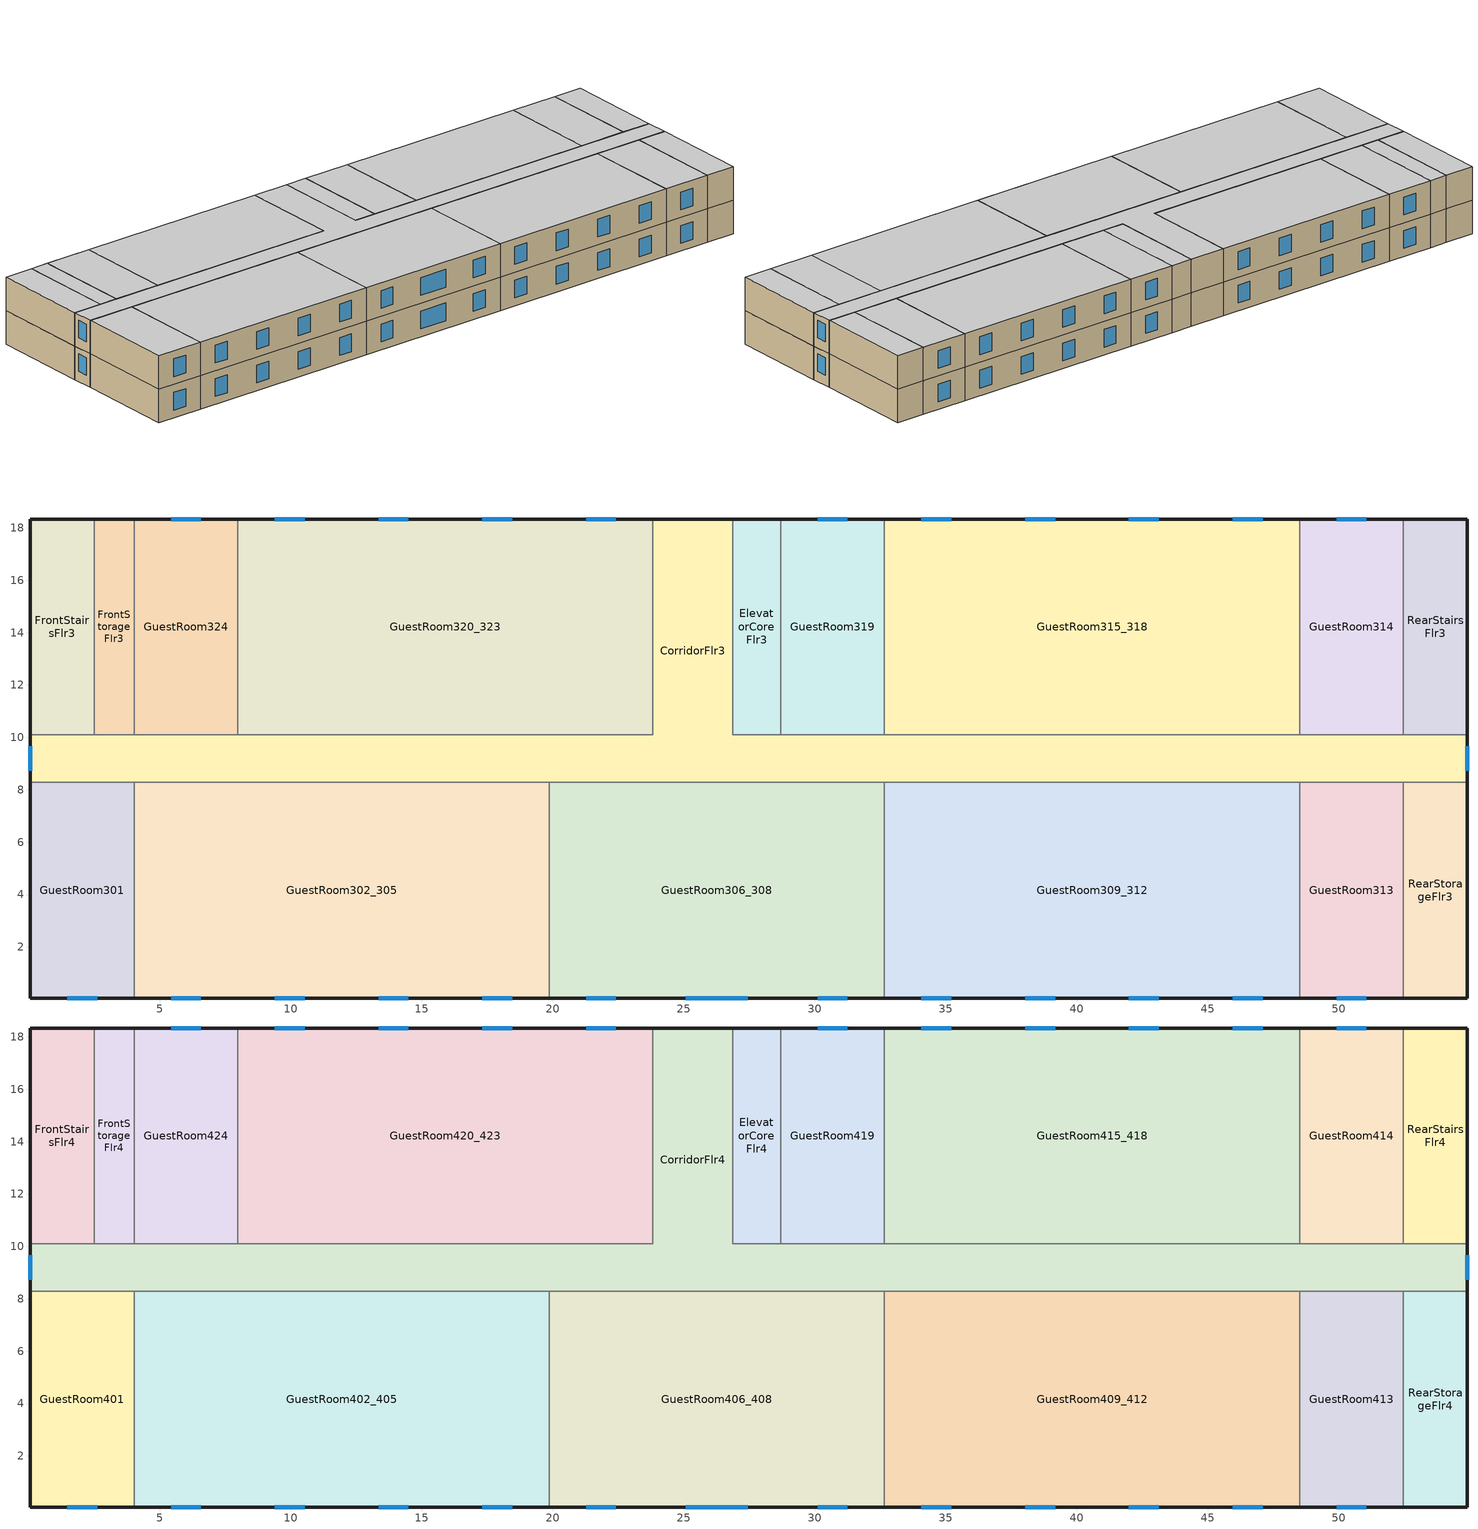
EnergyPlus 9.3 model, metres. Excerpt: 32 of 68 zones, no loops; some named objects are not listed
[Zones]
CorridorFlr3
 floor to CorridorFlr2 (INT-FLOOR-TOPSIDE): 54.91,8.28 0.05,8.28 0.05,10.11 23.82,10.11 23.82,18.34 26.87,18.34 26.87,10.11 54.91,10.11 z6.1
 wall outside (Steel Frame Res Ext Wall): 0.05,10.11 0.05,8.28 / 54.91,8.28 54.91,10.11 / 26.87,18.34 23.82,18.34 z6.1:8.84
 wall to RearStairsFlr3 (int-walls): 54.91,10.11 52.47,10.11 z6.1:8.84
 wall to GuestRoom320_323 (int-walls): 23.82,18.34 23.82,10.11 7.97,10.11 z6.1:8.84
 wall to GuestRoom324 (int-walls): 7.97,10.11 4.01,10.11 z6.1:8.84
 wall to FrontStorageFlr3 (int-walls): 4.01,10.11 2.49,10.11 z6.1:8.84
 wall to FrontStairsFlr3 (int-walls): 2.49,10.11 0.05,10.11 z6.1:8.84
 wall to GuestRoom301 (int-walls): 0.05,8.28 4.01,8.28 z6.1:8.84
 wall to GuestRoom302_305 (int-walls): 4.01,8.28 19.86,8.28 z6.1:8.84
 wall to GuestRoom306_308 (int-walls): 19.86,8.28 32.66,8.28 z6.1:8.84
 wall to GuestRoom309_312 (int-walls): 32.66,8.28 48.51,8.28 z6.1:8.84
 wall to GuestRoom313 (int-walls): 48.51,8.28 52.47,8.28 z6.1:8.84
 wall to RearStorageFlr3 (int-walls): 52.47,8.28 54.91,8.28 z6.1:8.84
 wall to GuestRoom314 (int-walls): 52.47,10.11 48.51,10.11 z6.1:8.84
 wall to GuestRoom315_318 (int-walls): 48.51,10.11 32.66,10.11 z6.1:8.84
 wall to GuestRoom319 (int-walls): 32.66,10.11 28.7,10.11 z6.1:8.84
 wall to ElevatorCoreFlr3 (int-walls): 28.7,10.11 26.87,10.11 26.87,18.34 z6.1:8.84
 window (Window Non-res Fixed): 0.05,9.66 0.05,8.73 / 54.91,8.73 54.91,9.66 z6.94:8.36
ElevatorCoreFlr3
 floor to ElevatorCoreFlr2 (INT-FLOOR-TOPSIDE): 28.7,10.11 26.87,10.11 26.87,18.34 28.7,18.34 z6.1
 wall outside (Steel Frame Res Ext Wall): 28.7,18.34 26.87,18.34 z6.1:8.84
 wall to GuestRoom319 (int-walls): 28.7,10.11 28.7,18.34 z6.1:8.84
FrontStairsFlr3
 floor to FrontStairsFlr2 (INT-FLOOR-TOPSIDE): 2.49,10.11 0.05,10.11 0.05,18.34 2.49,18.34 z6.1
 wall outside (Steel Frame Res Ext Wall): 2.49,18.34 0.05,18.34 0.05,10.11 z6.1:8.84
 wall to FrontStorageFlr3 (int-walls): 2.49,10.11 2.49,18.34 z6.1:8.84
FrontStorageFlr3
 floor to FrontStorageFlr2 (INT-FLOOR-TOPSIDE): 4.01,10.11 2.49,10.11 2.49,18.34 4.01,18.34 z6.1
 wall outside (Steel Frame Res Ext Wall): 4.01,18.34 2.49,18.34 z6.1:8.84
 wall to GuestRoom324 (int-walls): 4.01,10.11 4.01,18.34 z6.1:8.84
GuestRoom301
 floor to GuestRoom201 (INT-FLOOR-TOPSIDE): 4.01,0.05 0.05,0.05 0.05,8.28 4.01,8.28 z6.1
 wall outside (Steel Frame Res Ext Wall): 0.05,8.28 0.05,0.05 4.01,0.05 z6.1:8.84
 wall to GuestRoom302_305 (int-walls): 4.01,0.05 4.01,8.28 z6.1:8.84
 window (Window Res Fixed): 1.46,0.05 2.6,0.05 z6.75:8.19
GuestRoom302_305
 floor to GuestRoom202_205 (INT-FLOOR-TOPSIDE): 19.86,0.05 4.01,0.05 4.01,8.28 19.86,8.28 z6.1
 wall outside (Steel Frame Res Ext Wall): 4.01,0.05 19.86,0.05 z6.1:8.84
 wall to GuestRoom306_308 (int-walls): 19.86,0.05 19.86,8.28 z6.1:8.84
 window (Window Res Fixed): 5.42,0.05 6.56,0.05 / 9.38,0.05 10.52,0.05 / 13.35,0.05 14.49,0.05 / 17.31,0.05 18.45,0.05 z6.75:8.19
GuestRoom306_308
 floor to GuestRoom206_208 (INT-FLOOR-TOPSIDE): 32.66,0.05 19.86,0.05 19.86,8.28 32.66,8.28 z6.1
 wall outside (Steel Frame Res Ext Wall): 19.86,0.05 32.66,0.05 z6.1:8.84
 wall to GuestRoom309_312 (int-walls): 32.66,0.05 32.66,8.28 z6.1:8.84
 window (Window Res Fixed): 21.27,0.05 22.41,0.05 / 25.08,0.05 27.44,0.05 / 30.11,0.05 31.25,0.05 z6.75:8.19
GuestRoom309_312
 floor to GuestRoom209_212 (INT-FLOOR-TOPSIDE): 48.51,0.05 32.66,0.05 32.66,8.28 48.51,8.28 z6.1
 wall outside (Steel Frame Res Ext Wall): 32.66,0.05 48.51,0.05 z6.1:8.84
 wall to GuestRoom313 (int-walls): 48.51,0.05 48.51,8.28 z6.1:8.84
 window (Window Res Fixed): 34.07,0.05 35.21,0.05 / 38.04,0.05 39.17,0.05 / 42,0.05 43.14,0.05 / 45.96,0.05 47.1,0.05 z6.75:8.19
GuestRoom313
 floor to GuestRoom213 (INT-FLOOR-TOPSIDE): 52.47,0.05 48.51,0.05 48.51,8.28 52.47,8.28 z6.1
 wall outside (Steel Frame Res Ext Wall): 48.51,0.05 52.47,0.05 z6.1:8.84
 wall to RearStorageFlr3 (int-walls): 52.47,0.05 52.47,8.28 z6.1:8.84
 window (Window Res Fixed): 49.92,0.05 51.06,0.05 z6.75:8.19
GuestRoom314
 floor to GuestRoom214 (INT-FLOOR-TOPSIDE): 52.47,10.11 48.51,10.11 48.51,18.34 52.47,18.34 z6.1
 wall outside (Steel Frame Res Ext Wall): 52.47,18.34 48.51,18.34 z6.1:8.84
 wall to RearStairsFlr3 (int-walls): 52.47,10.11 52.47,18.34 z6.1:8.84
 wall to GuestRoom315_318 (int-walls): 48.51,18.34 48.51,10.11 z6.1:8.84
 window (Window Res Fixed): 51.06,18.34 49.92,18.34 z6.75:8.19
GuestRoom315_318
 floor to GuestRoom215_218 (INT-FLOOR-TOPSIDE): 48.51,10.11 32.66,10.11 32.66,18.34 48.51,18.34 z6.1
 wall outside (Steel Frame Res Ext Wall): 48.51,18.34 32.66,18.34 z6.1:8.84
 wall to GuestRoom319 (int-walls): 32.66,18.34 32.66,10.11 z6.1:8.84
 window (Window Res Fixed): 47.1,18.34 45.96,18.34 / 43.14,18.34 42,18.34 / 39.17,18.34 38.04,18.34 / 35.21,18.34 34.07,18.34 z6.75:8.19
GuestRoom319
 floor to GuestRoom219 (INT-FLOOR-TOPSIDE): 32.66,10.11 28.7,10.11 28.7,18.34 32.66,18.34 z6.1
 wall outside (Steel Frame Res Ext Wall): 32.66,18.34 28.7,18.34 z6.1:8.84
 window (Window Res Fixed): 31.25,18.34 30.11,18.34 z6.75:8.19
GuestRoom320_323
 floor to GuestRoom220_223 (INT-FLOOR-TOPSIDE): 23.82,10.11 7.97,10.11 7.97,18.34 23.82,18.34 z6.1
 wall outside (Steel Frame Res Ext Wall): 23.82,18.34 7.97,18.34 z6.1:8.84
 wall to GuestRoom324 (int-walls): 7.97,18.34 7.97,10.11 z6.1:8.84
 window (Window Res Fixed): 22.41,18.34 21.27,18.34 / 18.45,18.34 17.31,18.34 / 14.49,18.34 13.35,18.34 / 10.52,18.34 9.38,18.34 z6.75:8.19
GuestRoom324
 floor to GuestRoom224 (INT-FLOOR-TOPSIDE): 7.97,10.11 4.01,10.11 4.01,18.34 7.97,18.34 z6.1
 wall outside (Steel Frame Res Ext Wall): 7.97,18.34 4.01,18.34 z6.1:8.84
 window (Window Res Fixed): 6.56,18.34 5.42,18.34 z6.75:8.19
RearStairsFlr3
 floor to RearStairsFlr2 (INT-FLOOR-TOPSIDE): 54.91,10.11 52.47,10.11 52.47,18.34 54.91,18.34 z6.1
 wall outside (Steel Frame Res Ext Wall): 54.91,10.11 54.91,18.34 52.47,18.34 z6.1:8.84
RearStorageFlr3
 floor to RearStorageFlr2 (INT-FLOOR-TOPSIDE): 54.91,0.05 52.47,0.05 52.47,8.28 54.91,8.28 z6.1
 wall outside (Steel Frame Res Ext Wall): 52.47,0.05 54.91,0.05 54.91,8.28 z6.1:8.84
CorridorFlr4
 floor to CorridorFlr3 (INT-FLOOR-TOPSIDE): 54.91,8.28 0.05,8.28 0.05,10.11 23.82,10.11 23.82,18.34 26.87,18.34 26.87,10.11 54.91,10.11 z8.84
 wall outside (Steel Frame Res Ext Wall): 0.05,10.11 0.05,8.28 / 54.91,8.28 54.91,10.11 / 26.87,18.34 23.82,18.34 z8.84:11.58
 wall to RearStairsFlr4 (int-walls): 54.91,10.11 52.47,10.11 z8.84:11.58
 wall to GuestRoom420_423 (int-walls): 23.82,18.34 23.82,10.11 7.97,10.11 z8.84:11.58
 wall to GuestRoom424 (int-walls): 7.97,10.11 4.01,10.11 z8.84:11.58
 wall to FrontStorageFlr4 (int-walls): 4.01,10.11 2.49,10.11 z8.84:11.58
 wall to FrontStairsFlr4 (int-walls): 2.49,10.11 0.05,10.11 z8.84:11.58
 wall to GuestRoom401 (int-walls): 0.05,8.28 4.01,8.28 z8.84:11.58
 wall to GuestRoom402_405 (int-walls): 4.01,8.28 19.86,8.28 z8.84:11.58
 wall to GuestRoom406_408 (int-walls): 19.86,8.28 32.66,8.28 z8.84:11.58
 wall to GuestRoom409_412 (int-walls): 32.66,8.28 48.51,8.28 z8.84:11.58
 wall to GuestRoom413 (int-walls): 48.51,8.28 52.47,8.28 z8.84:11.58
 wall to RearStorageFlr4 (int-walls): 52.47,8.28 54.91,8.28 z8.84:11.58
 wall to GuestRoom414 (int-walls): 52.47,10.11 48.51,10.11 z8.84:11.58
 wall to GuestRoom415_418 (int-walls): 48.51,10.11 32.66,10.11 z8.84:11.58
 wall to GuestRoom419 (int-walls): 32.66,10.11 28.7,10.11 z8.84:11.58
 wall to ElevatorCoreFlr4 (int-walls): 28.7,10.11 26.87,10.11 26.87,18.34 z8.84:11.58
 window (Window Non-res Fixed): 0.05,9.66 0.05,8.73 / 54.91,8.73 54.91,9.66 z9.68:11.1
 ceiling to Attic (Attic Res Floor): 0.05,8.28 54.91,8.28 54.91,10.11 26.87,10.11 26.87,18.34 23.82,18.34 23.82,10.11 0.05,10.11 z11.58
ElevatorCoreFlr4
 floor to ElevatorCoreFlr3 (INT-FLOOR-TOPSIDE): 28.7,10.11 26.87,10.11 26.87,18.34 28.7,18.34 z8.84
 wall outside (Steel Frame Res Ext Wall): 28.7,18.34 26.87,18.34 z8.84:11.58
 wall to GuestRoom419 (int-walls): 28.7,10.11 28.7,18.34 z8.84:11.58
 ceiling to Attic (Attic Res Floor): 26.87,10.11 28.7,10.11 28.7,18.34 26.87,18.34 z11.58
FrontStairsFlr4
 floor to FrontStairsFlr3 (INT-FLOOR-TOPSIDE): 2.49,10.11 0.05,10.11 0.05,18.34 2.49,18.34 z8.84
 wall outside (Steel Frame Res Ext Wall): 2.49,18.34 0.05,18.34 0.05,10.11 z8.84:11.58
 wall to FrontStorageFlr4 (int-walls): 2.49,10.11 2.49,18.34 z8.84:11.58
 ceiling to Attic (Attic Res Floor): 0.05,10.11 2.49,10.11 2.49,18.34 0.05,18.34 z11.58
FrontStorageFlr4
 floor to FrontStorageFlr3 (INT-FLOOR-TOPSIDE): 4.01,10.11 2.49,10.11 2.49,18.34 4.01,18.34 z8.84
 wall outside (Steel Frame Res Ext Wall): 4.01,18.34 2.49,18.34 z8.84:11.58
 wall to GuestRoom424 (int-walls): 4.01,10.11 4.01,18.34 z8.84:11.58
 ceiling to Attic (Attic Res Floor): 2.49,10.11 4.01,10.11 4.01,18.34 2.49,18.34 z11.58
GuestRoom401
 floor to GuestRoom301 (INT-FLOOR-TOPSIDE): 4.01,0.05 0.05,0.05 0.05,8.28 4.01,8.28 z8.84
 wall outside (Steel Frame Res Ext Wall): 0.05,8.28 0.05,0.05 4.01,0.05 z8.84:11.58
 wall to GuestRoom402_405 (int-walls): 4.01,0.05 4.01,8.28 z8.84:11.58
 window (Window Res Fixed): 1.46,0.05 2.6,0.05 z9.49:10.93
 ceiling to Attic (Attic Res Floor): 0.05,0.05 4.01,0.05 4.01,8.28 0.05,8.28 z11.58
GuestRoom402_405
 floor to GuestRoom302_305 (INT-FLOOR-TOPSIDE): 19.86,0.05 4.01,0.05 4.01,8.28 19.86,8.28 z8.84
 wall outside (Steel Frame Res Ext Wall): 4.01,0.05 19.86,0.05 z8.84:11.58
 wall to GuestRoom406_408 (int-walls): 19.86,0.05 19.86,8.28 z8.84:11.58
 window (Window Res Fixed): 5.42,0.05 6.56,0.05 / 9.38,0.05 10.52,0.05 / 13.35,0.05 14.49,0.05 / 17.31,0.05 18.45,0.05 z9.49:10.93
 ceiling to Attic (Attic Res Floor): 4.01,0.05 19.86,0.05 19.86,8.28 4.01,8.28 z11.58
GuestRoom406_408
 floor to GuestRoom306_308 (INT-FLOOR-TOPSIDE): 32.66,0.05 19.86,0.05 19.86,8.28 32.66,8.28 z8.84
 wall outside (Steel Frame Res Ext Wall): 19.86,0.05 32.66,0.05 z8.84:11.58
 wall to GuestRoom409_412 (int-walls): 32.66,0.05 32.66,8.28 z8.84:11.58
 window (Window Res Fixed): 21.27,0.05 22.41,0.05 / 30.11,0.05 31.25,0.05 / 25.08,0.05 27.44,0.05 z9.49:10.93
 ceiling to Attic (Attic Res Floor): 19.86,0.05 32.66,0.05 32.66,8.28 19.86,8.28 z11.58
GuestRoom409_412
 floor to GuestRoom309_312 (INT-FLOOR-TOPSIDE): 48.51,0.05 32.66,0.05 32.66,8.28 48.51,8.28 z8.84
 wall outside (Steel Frame Res Ext Wall): 32.66,0.05 48.51,0.05 z8.84:11.58
 wall to GuestRoom413 (int-walls): 48.51,0.05 48.51,8.28 z8.84:11.58
 window (Window Res Fixed): 34.07,0.05 35.21,0.05 / 38.04,0.05 39.17,0.05 / 42,0.05 43.14,0.05 / 45.96,0.05 47.1,0.05 z9.49:10.93
 ceiling to Attic (Attic Res Floor): 32.66,0.05 48.51,0.05 48.51,8.28 32.66,8.28 z11.58
GuestRoom413
 floor to GuestRoom313 (INT-FLOOR-TOPSIDE): 52.47,0.05 48.51,0.05 48.51,8.28 52.47,8.28 z8.84
 wall outside (Steel Frame Res Ext Wall): 48.51,0.05 52.47,0.05 z8.84:11.58
 wall to RearStorageFlr4 (int-walls): 52.47,0.05 52.47,8.28 z8.84:11.58
 window (Window Res Fixed): 49.92,0.05 51.06,0.05 z9.49:10.93
 ceiling to Attic (Attic Res Floor): 48.51,0.05 52.47,0.05 52.47,8.28 48.51,8.28 z11.58
GuestRoom414
 floor to GuestRoom314 (INT-FLOOR-TOPSIDE): 52.47,10.11 48.51,10.11 48.51,18.34 52.47,18.34 z8.84
 wall outside (Steel Frame Res Ext Wall): 52.47,18.34 48.51,18.34 z8.84:11.58
 wall to RearStairsFlr4 (int-walls): 52.47,10.11 52.47,18.34 z8.84:11.58
 wall to GuestRoom415_418 (int-walls): 48.51,18.34 48.51,10.11 z8.84:11.58
 window (Window Res Fixed): 51.06,18.34 49.92,18.34 z9.49:10.93
 ceiling to Attic (Attic Res Floor): 48.51,10.11 52.47,10.11 52.47,18.34 48.51,18.34 z11.58
GuestRoom415_418
 floor to GuestRoom315_318 (INT-FLOOR-TOPSIDE): 48.51,10.11 32.66,10.11 32.66,18.34 48.51,18.34 z8.84
 wall outside (Steel Frame Res Ext Wall): 48.51,18.34 32.66,18.34 z8.84:11.58
 wall to GuestRoom419 (int-walls): 32.66,18.34 32.66,10.11 z8.84:11.58
 window (Window Res Fixed): 47.1,18.34 45.96,18.34 / 43.14,18.34 42,18.34 / 39.17,18.34 38.04,18.34 / 35.21,18.34 34.07,18.34 z9.49:10.93
 ceiling to Attic (Attic Res Floor): 32.66,10.11 48.51,10.11 48.51,18.34 32.66,18.34 z11.58
GuestRoom419
 floor to GuestRoom319 (INT-FLOOR-TOPSIDE): 32.66,10.11 28.7,10.11 28.7,18.34 32.66,18.34 z8.84
 wall outside (Steel Frame Res Ext Wall): 32.66,18.34 28.7,18.34 z8.84:11.58
 window (Window Res Fixed): 31.25,18.34 30.11,18.34 z9.49:10.93
 ceiling to Attic (Attic Res Floor): 28.7,10.11 32.66,10.11 32.66,18.34 28.7,18.34 z11.58
GuestRoom420_423
 floor to GuestRoom320_323 (INT-FLOOR-TOPSIDE): 23.82,10.11 7.97,10.11 7.97,18.34 23.82,18.34 z8.84
 wall outside (Steel Frame Res Ext Wall): 23.82,18.34 7.97,18.34 z8.84:11.58
 wall to GuestRoom424 (int-walls): 7.97,18.34 7.97,10.11 z8.84:11.58
 window (Window Res Fixed): 22.41,18.34 21.27,18.34 / 18.45,18.34 17.31,18.34 / 14.49,18.34 13.35,18.34 / 10.52,18.34 9.38,18.34 z9.49:10.93
 ceiling to Attic (Attic Res Floor): 7.97,10.11 23.82,10.11 23.82,18.34 7.97,18.34 z11.58
GuestRoom424
 floor to GuestRoom324 (INT-FLOOR-TOPSIDE): 7.97,10.11 4.01,10.11 4.01,18.34 7.97,18.34 z8.84
 wall outside (Steel Frame Res Ext Wall): 7.97,18.34 4.01,18.34 z8.84:11.58
 window (Window Res Fixed): 6.56,18.34 5.42,18.34 z9.49:10.93
 ceiling to Attic (Attic Res Floor): 4.01,10.11 7.97,10.11 7.97,18.34 4.01,18.34 z11.58
RearStairsFlr4
 floor to RearStairsFlr3 (INT-FLOOR-TOPSIDE): 54.91,10.11 52.47,10.11 52.47,18.34 54.91,18.34 z8.84
 wall outside (Steel Frame Res Ext Wall): 54.91,10.11 54.91,18.34 52.47,18.34 z8.84:11.58
 ceiling to Attic (Attic Res Floor): 52.47,10.11 54.91,10.11 54.91,18.34 52.47,18.34 z11.58
RearStorageFlr4
 floor to RearStorageFlr3 (INT-FLOOR-TOPSIDE): 54.91,0.05 52.47,0.05 52.47,8.28 54.91,8.28 z8.84
 wall outside (Steel Frame Res Ext Wall): 52.47,0.05 54.91,0.05 54.91,8.28 z8.84:11.58
 ceiling adiabatic (Attic Res Floor): 52.47,0.05 54.91,0.05 54.91,8.28 52.47,8.28 z11.58
[Building]
Ref Bldg Small Hotel Post1980_v1.3_5.0: North Axis {deg}=0; Terrain=City; Loads Convergence Tolerance Value {W}=0.04; Temperature Convergence Tolerance Value {deltaC}=0.2; Solar Distribution=FullInteriorAndExterior; Maximum Number of Warmup Days=25; Minimum Number of Warmup Days=6
[Site:Location]
USA TX-HOUSTON: Latitude {deg}=29.97; Longitude {deg}=-95.37; Time Zone {hr}=-6; Elevation {m}=33
[SizingPeriod:DesignDay] Day of Month=21; Humidity Condition Type=Wetbulb; Barometric Pressure {Pa}=100929; Rain Indicator=No; Snow Indicator=No; Daylight Saving Time Indicator=No; Solar Model Indicator=ASHRAEClearSky
Name | Month | Day Type | Maximum Dry-Bulb Temperature {C} | Daily Dry-Bulb Temperature Range {deltaC} | Wetbulb or DewPoint at Maximum Dry-Bulb {C} | Wind Speed {m/s} | Wind Direction {deg} | Sky Clearness
HOUSTON Ann Htg 99.6% Condns DB | 1 | WinterDesignDay | -2.4 | 0 | -2.4 | 2.7 | 0 | 0
HOUSTON Ann Clg .4% Condns WB=>MDB | 7 | SummerDesignDay | 32 | 10.6 | 26.7 | 3.7 | 170 | 1
[Site:WaterMainsTemperature]
Calculation Method=CORRELATION; Annual Average Outdoor Air Temperature {C}=19.99; Maximum Difference In Monthly Average Outdoor Air Temperatures {deltaC}=17.1
[Site:GroundTemperature:BuildingSurface]
20.541, 20.346, 20.801, 22.127, 22.752, 22.868, 22.937, 22.96, 22.981, 22.822, 21.631, 20.645
[Construction]
Steel Frame Res Ext Wall: Wood Siding, Steel Frame Res Wall Insulation, 1/2IN Gypsum
Attic Res Floor: 1/2IN Gypsum, AtticFloor Res Insulation, 1/2IN Gypsum
int-walls: 1/2IN Gypsum, 1/2IN Gypsum
INT-FLOOR-TOPSIDE: MAT-CC05 4 HW CONCRETE, CP02 CARPET PAD
Window Non-res Fixed: NonRes Fixed Assembly Window
Window Res Fixed: Res Fixed Assembly Window
InteriorFurnishings: Std Wood 6inch
[Material] Thermal Absorptance=0.9
Name | Roughness | Thickness {m} | Conductivity {W/m-K} | Density {kg/m3} | Specific Heat {J/kg-K} | Solar Absorptance | Visible Absorptance
Steel Frame Res Wall Insulation | MediumRough | 0.0418527 | 0.049 | 265 | 836.8 | 0.7 | 0.7
AtticFloor Res Insulation | MediumRough | 0.111067 | 0.049 | 265 | 836.8 | 0.7 | 0.7
Std Wood 6inch | MediumSmooth | 0.15 | 0.12 | 540 | 1210 | 0.7 | 0.7
Wood Siding | MediumSmooth | 0.01 | 0.11 | 544.62 | 1210 | 0.78 | 0.78
1/2IN Gypsum | Smooth | 0.0127 | 0.16 | 784.9 | 830 | 0.92 | 0.92
MAT-CC05 4 HW CONCRETE | Rough | 0.1016 | 1.311 | 2240 | 836.8 | 0.7 | 0.7
[WindowMaterial:SimpleGlazingSystem] U-Factor {W/m2-K}=6.92716; Solar Heat Gain Coefficient=0.25
NonRes Fixed Assembly Window; Res Fixed Assembly Window
[Material:NoMass]
CP02 CARPET PAD: Roughness=VeryRough; Thermal Resistance {m2-K/W}=0.2165; Thermal Absorptance=0.9; Solar Absorptance=0.7; Visible Absorptance=0.8
[Zone] Type=1; Multiplier=1; Floor Area {m2}=autocalculate; Part of Total Floor Area=Yes
CorridorFlr3; CorridorFlr4; ElevatorCoreFlr3; ElevatorCoreFlr4; FrontStairsFlr3; FrontStairsFlr4; FrontStorageFlr3; FrontStorageFlr4; GuestRoom301; GuestRoom302_305; GuestRoom306_308; GuestRoom309_312; GuestRoom313; GuestRoom314; GuestRoom315_318; GuestRoom319; GuestRoom320_323; GuestRoom324; GuestRoom401; GuestRoom402_405; GuestRoom406_408; GuestRoom409_412; GuestRoom413; GuestRoom414; GuestRoom415_418; GuestRoom419; GuestRoom420_423; GuestRoom424; RearStairsFlr3; RearStairsFlr4; RearStorageFlr3; RearStorageFlr4
[People] Number of People Schedule=GuestRoom_Occ_Sch; Number of People Calculation Method=Area/Person; Fraction Radiant=0.3; Sensible Heat Fraction=AUTOCALCULATE; Activity Level Schedule=ACTIVITY_SCH; Enable ASHRAE 55 Comfort Warnings=No; Mean Radiant Temperature Calculation Type=ZoneAveraged; Work Efficiency Schedule=WORK_EFF_SCH; Clothing Insulation Calculation Method=ClothingInsulationSchedule; Clothing Insulation Schedule=CLOTHING_SCH; Air Velocity Schedule=AIR_VELO_SCH; Thermal Comfort Model 1 Type=FANGER
Name | Zone or ZoneList | Zone Floor Area per Person {m2/person}
GuestRoom301 People | GuestRoom301 | 23.41
GuestRoom302_305 People | GuestRoom302_305 | 23.41
GuestRoom306_308 People | GuestRoom306_308 | 21.74
GuestRoom309_312 People | GuestRoom309_312 | 23.41
GuestRoom313 People | GuestRoom313 | 23.41
GuestRoom314 People | GuestRoom314 | 23.41
GuestRoom315_318 People | GuestRoom315_318 | 23.41
GuestRoom319 People | GuestRoom319 | 23.41
GuestRoom320_323 People | GuestRoom320_323 | 23.41
GuestRoom324 People | GuestRoom324 | 23.41
GuestRoom401 People | GuestRoom401 | 23.41
GuestRoom402_405 People | GuestRoom402_405 | 23.41
GuestRoom406_408 People | GuestRoom406_408 | 21.74
GuestRoom409_412 People | GuestRoom409_412 | 23.41
GuestRoom413 People | GuestRoom413 | 23.41
GuestRoom414 People | GuestRoom414 | 23.41
GuestRoom415_418 People | GuestRoom415_418 | 23.41
GuestRoom419 People | GuestRoom419 | 23.41
GuestRoom420_423 People | GuestRoom420_423 | 23.41
GuestRoom424 People | GuestRoom424 | 23.41
[Lights] Design Level Calculation Method=Watts/Area; Return Air Fraction=0; Fraction Radiant=0.7; Fraction Visible=0.2; Fraction Replaceable=1; Return Air Fraction Calculated from Plenum Temperature=No
Name | Zone or ZoneList | Schedule | Watts per Zone Floor Area {W/m2}
CorridorFlr3_Lights | CorridorFlr3 | Corridor_Ltg_Sch | 9.25
CorridorFlr4_Lights | CorridorFlr4 | Corridor_Ltg_Sch | 9.25
FrontStairsFlr3_Lights | FrontStairsFlr3 | Corridor_Ltg_Sch | 8.82
FrontStairsFlr4_Lights | FrontStairsFlr4 | Corridor_Ltg_Sch | 8.82
FrontStorageFlr3_Lights | FrontStorageFlr3 | Storage_Ltg_Sch | 4.84
FrontStorageFlr4_Lights | FrontStorageFlr4 | Storage_Ltg_Sch | 4.84
GuestRoom301_Lights | GuestRoom301 | GuestRoom_Ltg_Sch_Base | 18.72
GuestRoom302_305_Lights | GuestRoom302_305 | GuestRoom_Ltg_Sch_Base | 18.72
GuestRoom306_308_Lights | GuestRoom306_308 | GuestRoom_Ltg_Sch_Base | 18.72
GuestRoom309_312_Lights | GuestRoom309_312 | GuestRoom_Ltg_Sch_Base | 18.72
GuestRoom313_Lights | GuestRoom313 | GuestRoom_Ltg_Sch_Base | 18.72
GuestRoom314_Lights | GuestRoom314 | GuestRoom_Ltg_Sch_Base | 18.72
GuestRoom315_318_Lights | GuestRoom315_318 | GuestRoom_Ltg_Sch_Base | 18.72
GuestRoom319_Lights | GuestRoom319 | GuestRoom_Ltg_Sch_Base | 18.72
GuestRoom320_323_Lights | GuestRoom320_323 | GuestRoom_Ltg_Sch_Base | 18.72
GuestRoom324_Lights | GuestRoom324 | GuestRoom_Ltg_Sch_Base | 18.72
GuestRoom401_Lights | GuestRoom401 | GuestRoom_Ltg_Sch_Base | 18.72
GuestRoom402_405_Lights | GuestRoom402_405 | GuestRoom_Ltg_Sch_Base | 18.72
GuestRoom406_408_Lights | GuestRoom406_408 | GuestRoom_Ltg_Sch_Base | 18.72
GuestRoom409_412_Lights | GuestRoom409_412 | GuestRoom_Ltg_Sch_Base | 18.72
GuestRoom413_Lights | GuestRoom413 | GuestRoom_Ltg_Sch_Base | 18.72
GuestRoom414_Lights | GuestRoom414 | GuestRoom_Ltg_Sch_Base | 18.72
GuestRoom415_418_Lights | GuestRoom415_418 | GuestRoom_Ltg_Sch_Base | 18.72
GuestRoom419_Lights | GuestRoom419 | GuestRoom_Ltg_Sch_Base | 18.72
GuestRoom420_423_Lights | GuestRoom420_423 | GuestRoom_Ltg_Sch_Base | 18.72
GuestRoom424_Lights | GuestRoom424 | GuestRoom_Ltg_Sch_Base | 18.72
RearStairsFlr3_Lights | RearStairsFlr3 | Corridor_Ltg_Sch | 8.82
RearStairsFlr4_Lights | RearStairsFlr4 | Corridor_Ltg_Sch | 8.82
RearStorageFlr3_Lights | RearStorageFlr3 | Storage_Ltg_Sch | 4.84
RearStorageFlr4_Lights | RearStorageFlr4 | Storage_Ltg_Sch | 4.84
[ElectricEquipment] Schedule=GuestRoom_Eqp_Sch; Design Level Calculation Method=Watts/Area; Watts per Zone Floor Area {W/m2}=14.3; Fraction Latent=0; Fraction Radiant=0.5; Fraction Lost=0
Name | Zone or ZoneList
GuestRoom301_PlugMisc_Equip | GuestRoom301
GuestRoom302_305_PlugMisc_Equip | GuestRoom302_305
GuestRoom306_308_PlugMisc_Equip | GuestRoom306_308
GuestRoom309_312_PlugMisc_Equip | GuestRoom309_312
GuestRoom313_PlugMisc_Equip | GuestRoom313
GuestRoom314_PlugMisc_Equip | GuestRoom314
GuestRoom315_318_PlugMisc_Equip | GuestRoom315_318
GuestRoom319_PlugMisc_Equip | GuestRoom319
GuestRoom320_323_PlugMisc_Equip | GuestRoom320_323
GuestRoom324_PlugMisc_Equip | GuestRoom324
GuestRoom401_PlugMisc_Equip | GuestRoom401
GuestRoom402_405_PlugMisc_Equip | GuestRoom402_405
GuestRoom406_408_PlugMisc_Equip | GuestRoom406_408
GuestRoom409_412_PlugMisc_Equip | GuestRoom409_412
GuestRoom413_PlugMisc_Equip | GuestRoom413
GuestRoom414_PlugMisc_Equip | GuestRoom414
GuestRoom415_418_PlugMisc_Equip | GuestRoom415_418
GuestRoom419_PlugMisc_Equip | GuestRoom419
GuestRoom420_423_PlugMisc_Equip | GuestRoom420_423
GuestRoom424_PlugMisc_Equip | GuestRoom424
[Exterior:Lights]
Exterior Facade Lighting: Schedule=ALWAYS_ON; Design Level {W}=16715; Control Option=AstronomicalClock
[ZoneInfiltration:DesignFlowRate] Design Flow Rate Calculation Method=Flow/ExteriorArea; Flow per Exterior Surface Area {m3/s-m2}=0.001133; Constant Term Coefficient=1; Temperature Term Coefficient=0; Velocity Term Coefficient=0; Velocity Squared Term Coefficient=0
Name | Zone or ZoneList | Schedule
CorridorFlr3_Infiltration | CorridorFlr3 | INFIL_HALF_ON_SCH
CorridorFlr4_Infiltration | CorridorFlr4 | INFIL_HALF_ON_SCH
ElevatorCoreFlr3_Infiltration | ElevatorCoreFlr3 | INFIL_HALF_ON_SCH
ElevatorCoreFlr4_Infiltration | ElevatorCoreFlr4 | INFIL_HALF_ON_SCH
FrontStairsFlr3_Infiltration | FrontStairsFlr3 | INFIL_SCH
FrontStairsFlr4_Infiltration | FrontStairsFlr4 | INFIL_SCH
FrontStorageFlr3_Infiltration | FrontStorageFlr3 | INFIL_HALF_ON_SCH
FrontStorageFlr4_Infiltration | FrontStorageFlr4 | INFIL_HALF_ON_SCH
GuestRoom301_Infiltration | GuestRoom301 | INFIL_HALF_ON_SCH
GuestRoom302_305_Infiltration | GuestRoom302_305 | INFIL_HALF_ON_SCH
GuestRoom306_308_Infiltration | GuestRoom306_308 | INFIL_HALF_ON_SCH
GuestRoom309_312_Infiltration | GuestRoom309_312 | INFIL_HALF_ON_SCH
GuestRoom313_Infiltration | GuestRoom313 | INFIL_HALF_ON_SCH
GuestRoom314_Infiltration | GuestRoom314 | INFIL_HALF_ON_SCH
GuestRoom315_318_Infiltration | GuestRoom315_318 | INFIL_HALF_ON_SCH
GuestRoom319_Infiltration | GuestRoom319 | INFIL_HALF_ON_SCH
GuestRoom320_323_Infiltration | GuestRoom320_323 | INFIL_HALF_ON_SCH
GuestRoom324_Infiltration | GuestRoom324 | INFIL_HALF_ON_SCH
GuestRoom401_Infiltration | GuestRoom401 | INFIL_HALF_ON_SCH
GuestRoom402_405_Infiltration | GuestRoom402_405 | INFIL_HALF_ON_SCH
GuestRoom406_408_Infiltration | GuestRoom406_408 | INFIL_HALF_ON_SCH
GuestRoom409_412_Infiltration | GuestRoom409_412 | INFIL_HALF_ON_SCH
GuestRoom413_Infiltration | GuestRoom413 | INFIL_HALF_ON_SCH
GuestRoom414_Infiltration | GuestRoom414 | INFIL_HALF_ON_SCH
GuestRoom415_418_Infiltration | GuestRoom415_418 | INFIL_HALF_ON_SCH
GuestRoom419_Infiltration | GuestRoom419 | INFIL_HALF_ON_SCH
GuestRoom420_423_Infiltration | GuestRoom420_423 | INFIL_HALF_ON_SCH
GuestRoom424_Infiltration | GuestRoom424 | INFIL_HALF_ON_SCH
RearStairsFlr3_Infiltration | RearStairsFlr3 | INFIL_SCH
RearStairsFlr4_Infiltration | RearStairsFlr4 | INFIL_SCH
RearStorageFlr3_Infiltration | RearStorageFlr3 | INFIL_HALF_ON_SCH
RearStorageFlr4_Infiltration | RearStorageFlr4 | INFIL_HALF_ON_SCH
[InternalMass] Construction=InteriorFurnishings
Name | Zone or ZoneList | Surface Area {m2}
CorridorFlr3 Internal Mass | CorridorFlr3 | 250.8404
CorridorFlr4 Internal Mass | CorridorFlr4 | 250.8404
FrontStairsFlr3 Internal Mass | FrontStairsFlr3 | 40.1341
FrontStairsFlr4 Internal Mass | FrontStairsFlr4 | 40.1341
FrontStorageFlr3 Internal Mass | FrontStorageFlr3 | 25.0838
FrontStorageFlr4 Internal Mass | FrontStorageFlr4 | 25.0838
GuestRoom301 Internal Mass | GuestRoom301 | 65.2227
GuestRoom302_305 Internal Mass | GuestRoom302_305 | 260.8908
GuestRoom306_308 Internal Mass | GuestRoom306_308 | 210.7195
GuestRoom309_312 Internal Mass | GuestRoom309_312 | 260.8908
GuestRoom313 Internal Mass | GuestRoom313 | 65.2227
GuestRoom314 Internal Mass | GuestRoom314 | 65.2179
GuestRoom315_318 Internal Mass | GuestRoom315_318 | 260.8717
GuestRoom319 Internal Mass | GuestRoom319 | 65.2179
GuestRoom320_323 Internal Mass | GuestRoom320_323 | 260.8717
GuestRoom324 Internal Mass | GuestRoom324 | 65.2179
GuestRoom401 Internal Mass | GuestRoom401 | 65.2227
GuestRoom402_405 Internal Mass | GuestRoom402_405 | 260.8908
GuestRoom406_408 Internal Mass | GuestRoom406_408 | 210.7195
GuestRoom409_412 Internal Mass | GuestRoom409_412 | 260.8908
GuestRoom413 Internal Mass | GuestRoom413 | 65.2227
GuestRoom414 Internal Mass | GuestRoom414 | 65.2179
GuestRoom415_418 Internal Mass | GuestRoom415_418 | 260.8717
GuestRoom419 Internal Mass | GuestRoom419 | 65.2179
GuestRoom420_423 Internal Mass | GuestRoom420_423 | 260.8717
GuestRoom424 Internal Mass | GuestRoom424 | 65.2179
RearStairsFlr3 Internal Mass | RearStairsFlr3 | 40.144
RearStairsFlr4 Internal Mass | RearStairsFlr4 | 40.144
RearStorageFlr3 Internal Mass | RearStorageFlr3 | 40.1469
RearStorageFlr4 Internal Mass | RearStorageFlr4 | 40.1469
[Zone equipment]
FrontStairsFlr3: FrontStairsFlr3 Unit Heater
FrontStairsFlr4: FrontStairsFlr4 Unit Heater
FrontStorageFlr3: FrontStorageFlr3 Unit Heater
FrontStorageFlr4: FrontStorageFlr4 Unit Heater
GuestRoom301: GuestRoom301 PTAC
GuestRoom302_305: GuestRoom302_305 PTAC
GuestRoom306_308: GuestRoom306_308 PTAC
GuestRoom309_312: GuestRoom309_312 PTAC
GuestRoom313: GuestRoom313 PTAC
GuestRoom314: GuestRoom314 PTAC
GuestRoom315_318: GuestRoom315_318 PTAC
GuestRoom319: GuestRoom319 PTAC
GuestRoom320_323: GuestRoom320_323 PTAC
GuestRoom324: GuestRoom324 PTAC
GuestRoom401: GuestRoom401 PTAC
GuestRoom402_405: GuestRoom402_405 PTAC
GuestRoom406_408: GuestRoom406_408 PTAC
GuestRoom409_412: GuestRoom409_412 PTAC
GuestRoom413: GuestRoom413 PTAC
GuestRoom414: GuestRoom414 PTAC
GuestRoom415_418: GuestRoom415_418 PTAC
GuestRoom419: GuestRoom419 PTAC
GuestRoom420_423: GuestRoom420_423 PTAC
GuestRoom424: GuestRoom424 PTAC
RearStairsFlr3: RearStairsFlr3 Unit Heater
RearStairsFlr4: RearStairsFlr4 Unit Heater
RearStorageFlr3: RearStorageFlr3 Unit Heater
RearStorageFlr4: RearStorageFlr4 Unit Heater
[Sizing:Zone] Zone Cooling Design Supply Air Temperature Input Method=SupplyAirTemperature; Zone Cooling Design Supply Air Temperature {C}=14; Zone Heating Design Supply Air Temperature Input Method=SupplyAirTemperature; Zone Heating Design Supply Air Temperature {C}=40; Zone Cooling Design Supply Air Humidity Ratio {kgWater/kgDryAir}=0.0085; Zone Heating Design Supply Air Humidity Ratio {kgWater/kgDryAir}=0.008; Cooling Design Air Flow Method=DesignDay; Heating Design Air Flow Method=DesignDay; Account for Dedicated Outdoor Air System=No; Dedicated Outdoor Air System Control Strategy=NeutralSupplyAir; Dedicated Outdoor Air Low Setpoint Temperature for Design {C}=autosize; Dedicated Outdoor Air High Setpoint Temperature for Design {C}=autosize
Name | Design Specification Outdoor Air Object
FrontStairsFlr3 | SZ DSOA FrontStairsFlr3
FrontStairsFlr4 | SZ DSOA FrontStairsFlr4
FrontStorageFlr3 | SZ DSOA FrontStorageFlr3
FrontStorageFlr4 | SZ DSOA FrontStorageFlr4
GuestRoom301 | SZ DSOA GuestRoom301
GuestRoom302_305 | SZ DSOA GuestRoom302_305
GuestRoom306_308 | SZ DSOA GuestRoom306_308
GuestRoom309_312 | SZ DSOA GuestRoom309_312
GuestRoom313 | SZ DSOA GuestRoom313
GuestRoom314 | SZ DSOA GuestRoom314
GuestRoom315_318 | SZ DSOA GuestRoom315_318
GuestRoom319 | SZ DSOA GuestRoom319
GuestRoom320_323 | SZ DSOA GuestRoom320_323
GuestRoom324 | SZ DSOA GuestRoom324
GuestRoom401 | SZ DSOA GuestRoom401
GuestRoom402_405 | SZ DSOA GuestRoom402_405
GuestRoom406_408 | SZ DSOA GuestRoom406_408
GuestRoom409_412 | SZ DSOA GuestRoom409_412
GuestRoom413 | SZ DSOA GuestRoom413
GuestRoom414 | SZ DSOA GuestRoom414
GuestRoom415_418 | SZ DSOA GuestRoom415_418
GuestRoom419 | SZ DSOA GuestRoom419
GuestRoom420_423 | SZ DSOA GuestRoom420_423
GuestRoom424 | SZ DSOA GuestRoom424
RearStairsFlr3 | SZ DSOA RearStairsFlr3
RearStairsFlr4 | SZ DSOA RearStairsFlr4
RearStorageFlr3 | SZ DSOA RearStorageFlr3
RearStorageFlr4 | SZ DSOA RearStorageFlr4
[DesignSpecification:OutdoorAir] Outdoor Air Method=Flow/Zone
Name | Outdoor Air Flow per Zone {m3/s}
SZ DSOA FrontStairsFlr3; SZ DSOA FrontStairsFlr4; SZ DSOA FrontStorageFlr3; SZ DSOA FrontStorageFlr4; SZ DSOA RearStairsFlr3; SZ DSOA RearStairsFlr4; SZ DSOA RearStorageFlr3; SZ DSOA RearStorageFlr4
SZ DSOA GuestRoom301; SZ DSOA GuestRoom313; SZ DSOA GuestRoom314; SZ DSOA GuestRoom319; SZ DSOA GuestRoom324; SZ DSOA GuestRoom401; SZ DSOA GuestRoom413; SZ DSOA GuestRoom414; SZ DSOA GuestRoom419; SZ DSOA GuestRoom424 | 0.01416
SZ DSOA GuestRoom302_305; SZ DSOA GuestRoom309_312; SZ DSOA GuestRoom315_318; SZ DSOA GuestRoom320_323; SZ DSOA GuestRoom402_405; SZ DSOA GuestRoom409_412; SZ DSOA GuestRoom415_418; SZ DSOA GuestRoom420_423 | 0.05664
SZ DSOA GuestRoom306_308; SZ DSOA GuestRoom406_408 | 0.04248
[ZoneControl:Thermostat] Control Type Schedule=Dual Zone Control Type Sched
Name | Zone or ZoneList | Control 1
FrontStairsFlr3 Thermostat | FrontStairsFlr3 | FrontStairsFlr3 DualSPSched
FrontStairsFlr4 Thermostat | FrontStairsFlr4 | FrontStairsFlr4 DualSPSched
FrontStorageFlr3 Thermostat | FrontStorageFlr3 | FrontStorageFlr3 DualSPSched
FrontStorageFlr4 Thermostat | FrontStorageFlr4 | FrontStorageFlr4 DualSPSched
GuestRoom301 Thermostat | GuestRoom301 | GuestRoom301 DualSPSched
GuestRoom302_305 Thermostat | GuestRoom302_305 | GuestRoom302_305 DualSPSched
GuestRoom306_308 Thermostat | GuestRoom306_308 | GuestRoom306_308 DualSPSched
GuestRoom309_312 Thermostat | GuestRoom309_312 | GuestRoom309_312 DualSPSched
GuestRoom313 Thermostat | GuestRoom313 | GuestRoom313 DualSPSched
GuestRoom314 Thermostat | GuestRoom314 | GuestRoom314 DualSPSched
GuestRoom315_318 Thermostat | GuestRoom315_318 | GuestRoom315_318 DualSPSched
GuestRoom319 Thermostat | GuestRoom319 | GuestRoom319 DualSPSched
GuestRoom320_323 Thermostat | GuestRoom320_323 | GuestRoom320_323 DualSPSched
GuestRoom324 Thermostat | GuestRoom324 | GuestRoom324 DualSPSched
GuestRoom401 Thermostat | GuestRoom401 | GuestRoom401 DualSPSched
GuestRoom402_405 Thermostat | GuestRoom402_405 | GuestRoom402_405 DualSPSched
GuestRoom406_408 Thermostat | GuestRoom406_408 | GuestRoom406_408 DualSPSched
GuestRoom409_412 Thermostat | GuestRoom409_412 | GuestRoom409_412 DualSPSched
GuestRoom413 Thermostat | GuestRoom413 | GuestRoom413 DualSPSched
GuestRoom414 Thermostat | GuestRoom414 | GuestRoom414 DualSPSched
GuestRoom415_418 Thermostat | GuestRoom415_418 | GuestRoom415_418 DualSPSched
GuestRoom419 Thermostat | GuestRoom419 | GuestRoom419 DualSPSched
GuestRoom420_423 Thermostat | GuestRoom420_423 | GuestRoom420_423 DualSPSched
GuestRoom424 Thermostat | GuestRoom424 | GuestRoom424 DualSPSched
RearStairsFlr3 Thermostat | RearStairsFlr3 | RearStairsFlr3 DualSPSched
RearStairsFlr4 Thermostat | RearStairsFlr4 | RearStairsFlr4 DualSPSched
RearStorageFlr3 Thermostat | RearStorageFlr3 | RearStorageFlr3 DualSPSched
RearStorageFlr4 Thermostat | RearStorageFlr4 | RearStorageFlr4 DualSPSched
[ThermostatSetpoint:DualSetpoint]
Name | Heating Setpoint Temperature Schedule | Cooling Setpoint Temperature Schedule
FrontStairsFlr3 DualSPSched; FrontStairsFlr4 DualSPSched; FrontStorageFlr3 DualSPSched; FrontStorageFlr4 DualSPSched; RearStairsFlr3 DualSPSched; RearStairsFlr4 DualSPSched; RearStorageFlr3 DualSPSched; RearStorageFlr4 DualSPSched | UnitHeater_HtgSP_Sch | UnitHeater_ClgSP_Sch
GuestRoom301 DualSPSched; GuestRoom302_305 DualSPSched; GuestRoom306_308 DualSPSched; GuestRoom309_312 DualSPSched; GuestRoom313 DualSPSched; GuestRoom314 DualSPSched; GuestRoom315_318 DualSPSched; GuestRoom319 DualSPSched; GuestRoom320_323 DualSPSched; GuestRoom324 DualSPSched; GuestRoom401 DualSPSched; GuestRoom402_405 DualSPSched; GuestRoom406_408 DualSPSched; GuestRoom409_412 DualSPSched; GuestRoom413 DualSPSched; GuestRoom414 DualSPSched; GuestRoom415_418 DualSPSched; GuestRoom419 DualSPSched; GuestRoom420_423 DualSPSched; GuestRoom424 DualSPSched | HTGSETP_SCH | CLGSETP_SCH
[EnergyManagementSystem:Sensor]
FRONTSTAIRSFLR3_T: FRONTSTAIRSFLR3; Zone Mean Air Temperature
FRONTSTAIRSFLR3_H: FRONTSTAIRSFLR3; Zone Air System Sensible Heating Energy
FRONTSTAIRSFLR3_C: FRONTSTAIRSFLR3; Zone Air System Sensible Cooling Energy
FRONTSTAIRSFLR4_T: FRONTSTAIRSFLR4; Zone Mean Air Temperature
FRONTSTAIRSFLR4_H: FRONTSTAIRSFLR4; Zone Air System Sensible Heating Energy
FRONTSTAIRSFLR4_C: FRONTSTAIRSFLR4; Zone Air System Sensible Cooling Energy
FRONTSTORAGEFLR3_T: FRONTSTORAGEFLR3; Zone Mean Air Temperature
FRONTSTORAGEFLR3_H: FRONTSTORAGEFLR3; Zone Air System Sensible Heating Energy
FRONTSTORAGEFLR3_C: FRONTSTORAGEFLR3; Zone Air System Sensible Cooling Energy
FRONTSTORAGEFLR4_T: FRONTSTORAGEFLR4; Zone Mean Air Temperature
FRONTSTORAGEFLR4_H: FRONTSTORAGEFLR4; Zone Air System Sensible Heating Energy
FRONTSTORAGEFLR4_C: FRONTSTORAGEFLR4; Zone Air System Sensible Cooling Energy
GUESTROOM301_O: GUESTROOM301; Zone People Occupant Count
GUESTROOM301_T: GUESTROOM301; Zone Mean Air Temperature
GUESTROOM301_H: GUESTROOM301; Zone Air System Sensible Heating Energy
GUESTROOM301_C: GUESTROOM301; Zone Air System Sensible Cooling Energy
GUESTROOM302_305_O: GUESTROOM302_305; Zone People Occupant Count
GUESTROOM302_305_T: GUESTROOM302_305; Zone Mean Air Temperature
GUESTROOM302_305_H: GUESTROOM302_305; Zone Air System Sensible Heating Energy
GUESTROOM302_305_C: GUESTROOM302_305; Zone Air System Sensible Cooling Energy
GUESTROOM306_308_O: GUESTROOM306_308; Zone People Occupant Count
GUESTROOM306_308_T: GUESTROOM306_308; Zone Mean Air Temperature
GUESTROOM306_308_H: GUESTROOM306_308; Zone Air System Sensible Heating Energy
GUESTROOM306_308_C: GUESTROOM306_308; Zone Air System Sensible Cooling Energy
GUESTROOM309_312_O: GUESTROOM309_312; Zone People Occupant Count
GUESTROOM309_312_T: GUESTROOM309_312; Zone Mean Air Temperature
GUESTROOM309_312_H: GUESTROOM309_312; Zone Air System Sensible Heating Energy
GUESTROOM309_312_C: GUESTROOM309_312; Zone Air System Sensible Cooling Energy
GUESTROOM313_O: GUESTROOM313; Zone People Occupant Count
GUESTROOM313_T: GUESTROOM313; Zone Mean Air Temperature
GUESTROOM313_H: GUESTROOM313; Zone Air System Sensible Heating Energy
GUESTROOM313_C: GUESTROOM313; Zone Air System Sensible Cooling Energy
GUESTROOM314_O: GUESTROOM314; Zone People Occupant Count
GUESTROOM314_T: GUESTROOM314; Zone Mean Air Temperature
GUESTROOM314_H: GUESTROOM314; Zone Air System Sensible Heating Energy
GUESTROOM314_C: GUESTROOM314; Zone Air System Sensible Cooling Energy
GUESTROOM315_318_O: GUESTROOM315_318; Zone People Occupant Count
GUESTROOM315_318_T: GUESTROOM315_318; Zone Mean Air Temperature
GUESTROOM315_318_H: GUESTROOM315_318; Zone Air System Sensible Heating Energy
GUESTROOM315_318_C: GUESTROOM315_318; Zone Air System Sensible Cooling Energy
GUESTROOM319_O: GUESTROOM319; Zone People Occupant Count
GUESTROOM319_T: GUESTROOM319; Zone Mean Air Temperature
GUESTROOM319_H: GUESTROOM319; Zone Air System Sensible Heating Energy
GUESTROOM319_C: GUESTROOM319; Zone Air System Sensible Cooling Energy
GUESTROOM320_323_O: GUESTROOM320_323; Zone People Occupant Count
GUESTROOM320_323_T: GUESTROOM320_323; Zone Mean Air Temperature
GUESTROOM320_323_H: GUESTROOM320_323; Zone Air System Sensible Heating Energy
GUESTROOM320_323_C: GUESTROOM320_323; Zone Air System Sensible Cooling Energy
GUESTROOM324_O: GUESTROOM324; Zone People Occupant Count
GUESTROOM324_T: GUESTROOM324; Zone Mean Air Temperature
GUESTROOM324_H: GUESTROOM324; Zone Air System Sensible Heating Energy
GUESTROOM324_C: GUESTROOM324; Zone Air System Sensible Cooling Energy
GUESTROOM401_O: GUESTROOM401; Zone People Occupant Count
GUESTROOM401_T: GUESTROOM401; Zone Mean Air Temperature
GUESTROOM401_H: GUESTROOM401; Zone Air System Sensible Heating Energy
GUESTROOM401_C: GUESTROOM401; Zone Air System Sensible Cooling Energy
GUESTROOM402_405_O: GUESTROOM402_405; Zone People Occupant Count
GUESTROOM402_405_T: GUESTROOM402_405; Zone Mean Air Temperature
GUESTROOM402_405_H: GUESTROOM402_405; Zone Air System Sensible Heating Energy
GUESTROOM402_405_C: GUESTROOM402_405; Zone Air System Sensible Cooling Energy
GUESTROOM406_408_O: GUESTROOM406_408; Zone People Occupant Count
GUESTROOM406_408_T: GUESTROOM406_408; Zone Mean Air Temperature
GUESTROOM406_408_H: GUESTROOM406_408; Zone Air System Sensible Heating Energy
GUESTROOM406_408_C: GUESTROOM406_408; Zone Air System Sensible Cooling Energy
GUESTROOM409_412_O: GUESTROOM409_412; Zone People Occupant Count
GUESTROOM409_412_T: GUESTROOM409_412; Zone Mean Air Temperature
GUESTROOM409_412_H: GUESTROOM409_412; Zone Air System Sensible Heating Energy
GUESTROOM409_412_C: GUESTROOM409_412; Zone Air System Sensible Cooling Energy
GUESTROOM413_O: GUESTROOM413; Zone People Occupant Count
GUESTROOM413_T: GUESTROOM413; Zone Mean Air Temperature
GUESTROOM413_H: GUESTROOM413; Zone Air System Sensible Heating Energy
GUESTROOM413_C: GUESTROOM413; Zone Air System Sensible Cooling Energy
GUESTROOM414_O: GUESTROOM414; Zone People Occupant Count
GUESTROOM414_T: GUESTROOM414; Zone Mean Air Temperature
GUESTROOM414_H: GUESTROOM414; Zone Air System Sensible Heating Energy
GUESTROOM414_C: GUESTROOM414; Zone Air System Sensible Cooling Energy
GUESTROOM415_418_O: GUESTROOM415_418; Zone People Occupant Count
GUESTROOM415_418_T: GUESTROOM415_418; Zone Mean Air Temperature
GUESTROOM415_418_H: GUESTROOM415_418; Zone Air System Sensible Heating Energy
GUESTROOM415_418_C: GUESTROOM415_418; Zone Air System Sensible Cooling Energy
GUESTROOM419_O: GUESTROOM419; Zone People Occupant Count
GUESTROOM419_T: GUESTROOM419; Zone Mean Air Temperature
GUESTROOM419_H: GUESTROOM419; Zone Air System Sensible Heating Energy
GUESTROOM419_C: GUESTROOM419; Zone Air System Sensible Cooling Energy
GUESTROOM420_423_O: GUESTROOM420_423; Zone People Occupant Count
GUESTROOM420_423_T: GUESTROOM420_423; Zone Mean Air Temperature
GUESTROOM420_423_H: GUESTROOM420_423; Zone Air System Sensible Heating Energy
GUESTROOM420_423_C: GUESTROOM420_423; Zone Air System Sensible Cooling Energy
GUESTROOM424_O: GUESTROOM424; Zone People Occupant Count
GUESTROOM424_T: GUESTROOM424; Zone Mean Air Temperature
GUESTROOM424_H: GUESTROOM424; Zone Air System Sensible Heating Energy
GUESTROOM424_C: GUESTROOM424; Zone Air System Sensible Cooling Energy
REARSTAIRSFLR3_T: REARSTAIRSFLR3; Zone Mean Air Temperature
REARSTAIRSFLR3_H: REARSTAIRSFLR3; Zone Air System Sensible Heating Energy
REARSTAIRSFLR3_C: REARSTAIRSFLR3; Zone Air System Sensible Cooling Energy
REARSTAIRSFLR4_T: REARSTAIRSFLR4; Zone Mean Air Temperature
REARSTAIRSFLR4_H: REARSTAIRSFLR4; Zone Air System Sensible Heating Energy
REARSTAIRSFLR4_C: REARSTAIRSFLR4; Zone Air System Sensible Cooling Energy
REARSTORAGEFLR3_T: REARSTORAGEFLR3; Zone Mean Air Temperature
REARSTORAGEFLR3_H: REARSTORAGEFLR3; Zone Air System Sensible Heating Energy
REARSTORAGEFLR3_C: REARSTORAGEFLR3; Zone Air System Sensible Cooling Energy
REARSTORAGEFLR4_T: REARSTORAGEFLR4; Zone Mean Air Temperature
REARSTORAGEFLR4_H: REARSTORAGEFLR4; Zone Air System Sensible Heating Energy
REARSTORAGEFLR4_C: REARSTORAGEFLR4; Zone Air System Sensible Cooling Energy
[Schedule:Compact]
ALWAYS_ON; Corridor_Ltg_Sch; INFIL_SCH: Through: 12/31, For: AllDays, Until: 24:00, 1
ACTIVITY_SCH: Through: 12/31, For: AllDays, Until: 24:00, 120
AIR_VELO_SCH: Through: 12/31, For: AllDays, Until: 24:00, 0.2
CLOTHING_SCH: Through: 04/30, For: AllDays, Until: 24:00, 1, Through: 09/30, For: AllDays, Until: 24:00, 0.5, Through: 12/31, For: AllDays, Until: 24:00, 1
GuestRoom_Eqp_Sch: Through: 12/31, For: Weekdays, Until: 06:00, 0.2, Until: 07:00, 0.62, Until: 08:00, 0.9, Until: 10:00, 0.43, Until: 17:00, 0.26, Until: 19:00, 0.51, Until: 20:00, 0.49, Until: 21:00, 0.66, Until: 22:00, 0.7, Until: 23:00, 0.35, Until: 24:00, 0.2, For: Saturday Sunday Holidays, Until: 06:00, 0.2, Until: 07:00, 0.3, Until: 08:00, 0.62, Until: 09:00, 0.9, Until: 10:00, 0.62, Until: 17:00, 0.29, Until: 18:00, 0.43, Until: 19:00, 0.51, Until: 20:00, 0.49, Until: 21:00, 0.66, Until: 22:00, 0.7, Until: 23:00, 0.35, Until: 24:00, 0.2, For: WinterDesignDay, Until: 24:00, 0, For: SummerDesignDay CustomDay1 CustomDay2, Until: 24:00, 1
GuestRoom_Ltg_Sch_Base: Through: 12/31, For: Weekdays, Until: 01:00, 0.22, Until: 02:00, 0.17, Until: 05:00, 0.11, Until: 06:00, 0.22, Until: 07:00, 0.44, Until: 08:00, 0.56, Until: 10:00, 0.44, Until: 18:00, 0.28, Until: 19:00, 0.67, Until: 20:00, 0.89, Until: 21:00, 1, Until: 22:00, 0.89, Until: 23:00, 0.67, Until: 24:00, 0.33, For: Saturday Sunday Holidays, Until: 02:00, 0.26, Until: 06:00, 0.11, Until: 08:00, 0.41, Until: 10:00, 0.56, Until: 11:00, 0.41, Until: 18:00, 0.33, Until: 19:00, 0.85, Until: 22:00, 1, Until: 23:00, 0.85, Until: 24:00, 0.41, For: WinterDesignDay, Until: 24:00, 0, For: SummerDesignDay CustomDay1 CustomDay2, Until: 24:00, 1
GuestRoom_Occ_Sch: Through: 12/31, For: Weekdays, Until: 06:00, 0.65, Until: 07:00, 0.5, Until: 09:00, 0.28, Until: 15:00, 0.13, Until: 16:00, 0.2, Until: 19:00, 0.35, Until: 21:00, 0.5, Until: 22:00, 0.58, Until: 24:00, 0.65, For: Saturday Sunday Holidays, Until: 06:00, 0.65, Until: 07:00, 0.5, Until: 09:00, 0.34, Until: 17:00, 0.2, Until: 18:00, 0.34, Until: 19:00, 0.35, Until: 21:00, 0.65, Until: 24:00, 0.5, For: WinterDesignDay, Until: 24:00, 0, For: SummerDesignDay CustomDay1 CustomDay2, Until: 24:00, 1
INFIL_HALF_ON_SCH: Through: 12/31, For: AllDays, Until: 24:00, 0.5
Storage_Ltg_Sch: Through: 12/31, For: Weekdays, Until: 07:00, 0.1, Until: 08:00, 0.2, Until: 18:00, 0.4, Until: 22:00, 0.2, Until: 24:00, 0.1, For: Saturday Sunday Holidays, Until: 07:00, 0.1, Until: 08:00, 0.2, Until: 18:00, 0.4, Until: 22:00, 0.2, Until: 24:00, 0.1, For: WinterDesignDay, Until: 24:00, 0, For: SummerDesignDay CustomDay1 CustomDay2, Until: 24:00, 1
WORK_EFF_SCH: Through: 12/31, For: AllDays, Until: 24:00, 0
CLGSETP_SCH: Through: 12/31, For: AllDays, Until: 24:00, 24
Dual Zone Control Type Sched: Through: 12/31, For: AllDays, Until: 24:00, 4
HTGSETP_SCH: Through: 12/31, For: AllDays, Until: 24:00, 21
UnitHeater_ClgSP_Sch: Through: 12/31, For: AllDays, Until: 24:00, 40
UnitHeater_HtgSP_Sch: Through: 12/31, For: AllDays, Until: 24:00, 15.6
